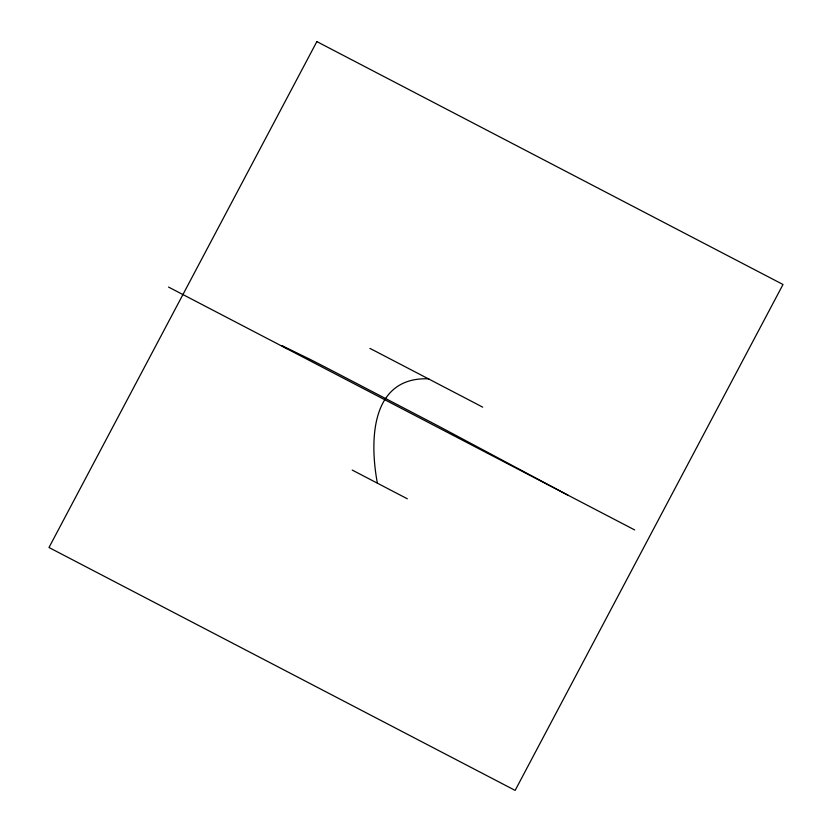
<?xml version="1.0" encoding="UTF-8"?>
<svg xmlns="http://www.w3.org/2000/svg" width="832" height="832" viewBox="0 0 832 832"><rect width="100%" height="100%" fill="white"/><g stroke="black" fill="none" stroke-linecap="round" stroke-linejoin="round"><path stroke-width="1.25" d="M428.834 378.82C370.5 376.49 369.502 440.804 377.354 483.028M282.017 345.696L310.294 359.466A175.417 2.756 27.9 0 1 319.613 364.229L325.052 367.026A217.287 3.411 27.9 0 1 330.106 369.626L438.412 426.067L544.398 482.622M352.217 470.07L407.326 498.784M168.532 287.061L634.691 529.942M482.664 407.17L480.116 405.808A101.473 1.591 27.9 0 0 477.558 404.446L374.296 350.636A62.899 0.988 27.9 0 0 372.694 349.814A50.835 0.801 27.9 0 0 370.999 348.962L370.843 348.878A38.23 0.603 27.9 0 0 369.918 348.421M286.707 348.629L282.038 345.727M568.225 495.321A138.226 2.174 27.9 0 1 544.43 482.633M316.857 41.6L48.994 547.508L515.143 790.4L783.006 284.492L316.857 41.6"/></g></svg>
